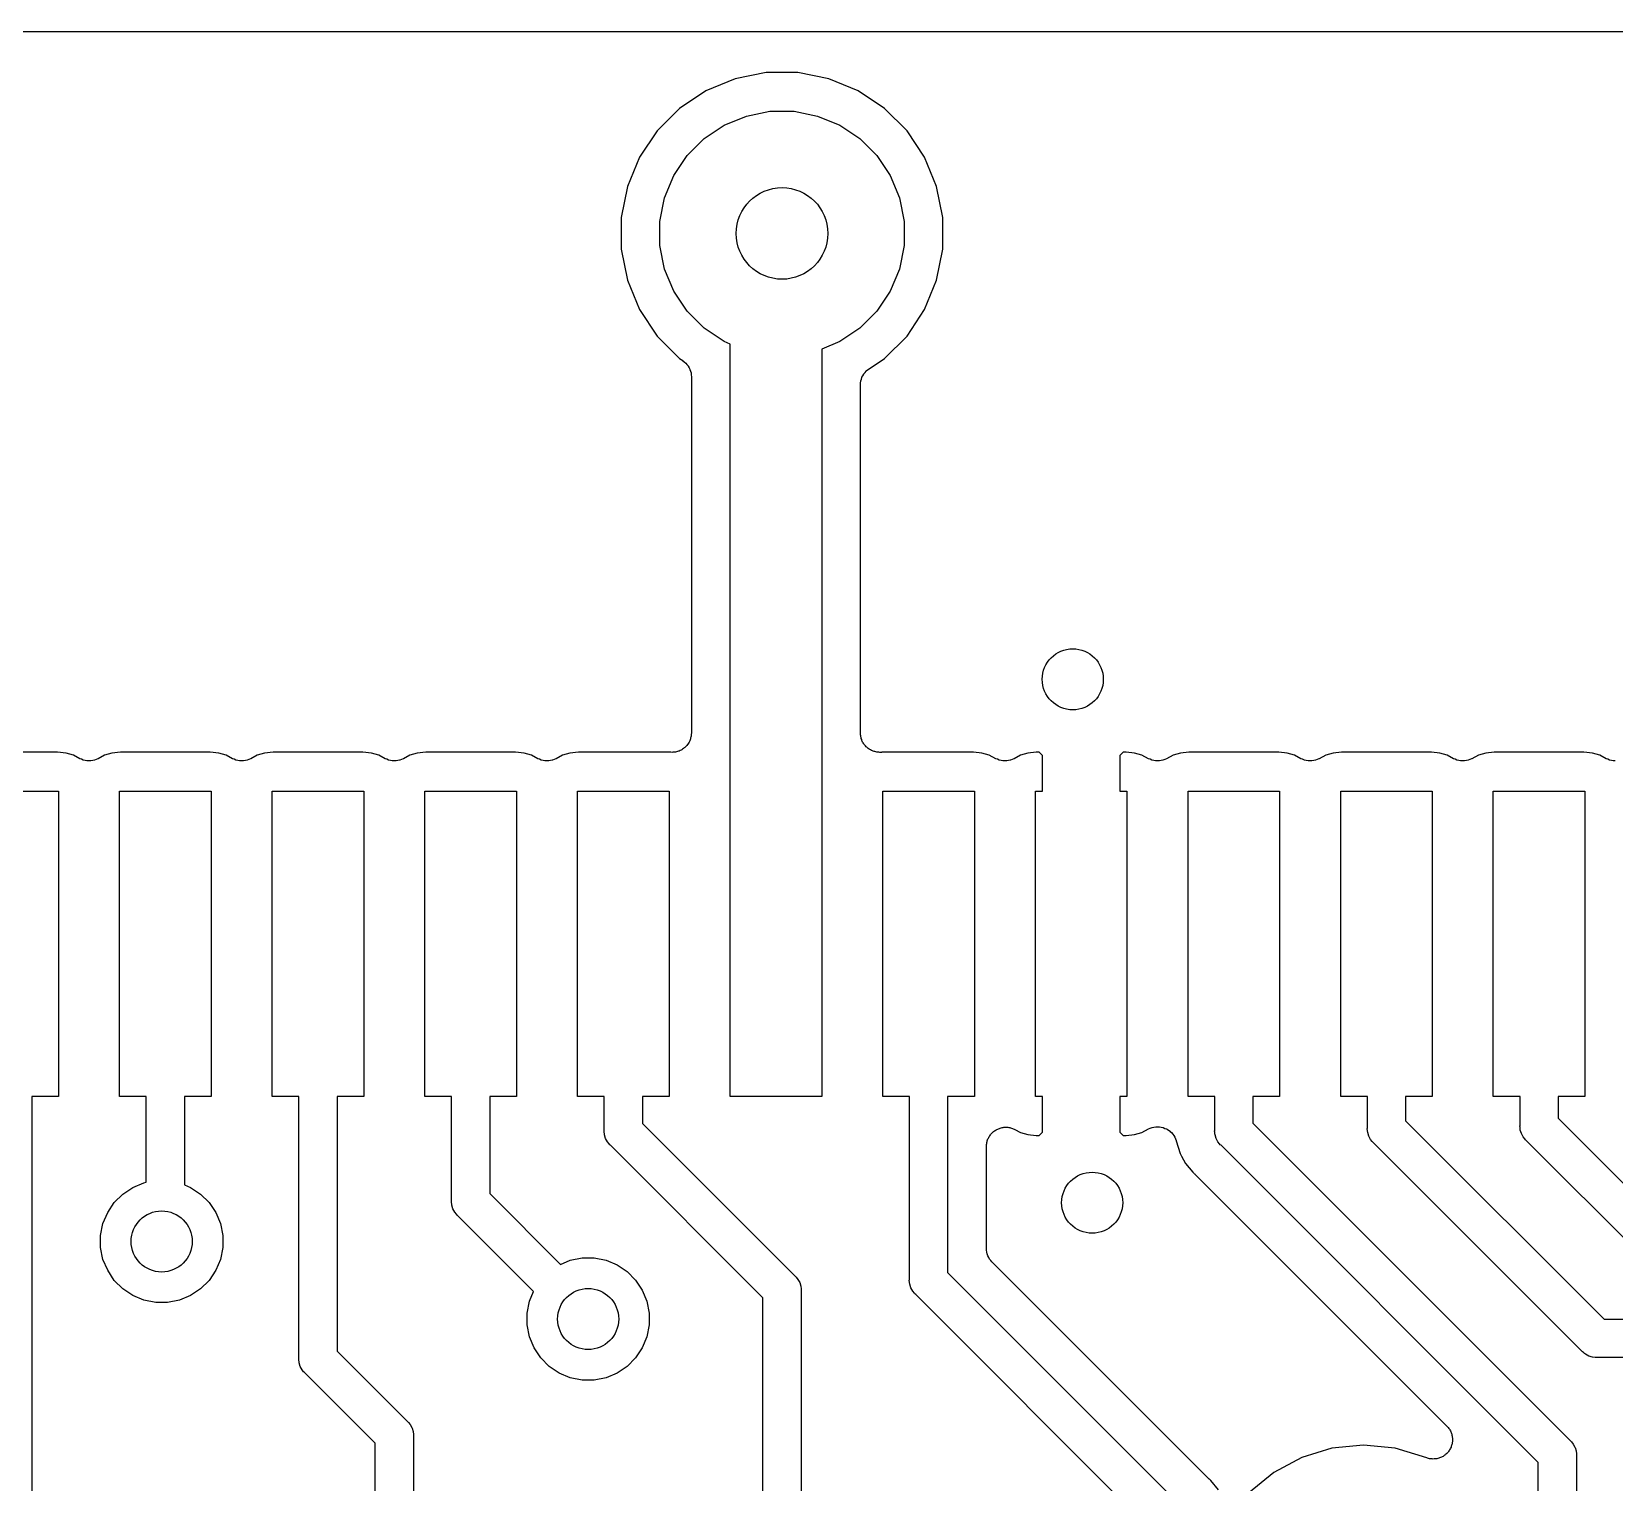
# Model space of a CAD drawing. Extents: x 94.3 to 145.3, y -143.8 to -113.4.
# Drawn here: x 117.64 to 128.01, y -122.86 to -113.36 of the extents above; entities that cross this region are included whole.
import ezdxf

# ---------------------------------------------------------------- set-up
doc = ezdxf.new("R2010")
doc.units = 0
doc.layers.add('BLACK', color=7, linetype='CONTINUOUS')

msp = doc.modelspace()

# ---------------------------------------------------------------- linework, layer by layer
at = {"layer": 'BLACK', "linetype": 'CONTINUOUS'}
for p, q in [((108.346, -113.359), (144.377, -113.359)), ((122.451, -113.627), (122.248, -113.668)), ((122.659, -113.627), (122.451, -113.627)), ((122.862, -113.668), (122.659, -113.627)), ((122.056, -113.747), (121.883, -113.862)), ((122.248, -113.668), (122.056, -113.747)), ((123.054, -113.747), (122.862, -113.668)), ((123.227, -113.862), (123.054, -113.747)), ((121.883, -113.862), (121.736, -114.009)), ((122.176, -113.972), (122.322, -113.912)), ((122.322, -113.912), (122.476, -113.881)), ((122.476, -113.881), (122.634, -113.881)), ((122.634, -113.881), (122.788, -113.912)), ((122.788, -113.912), (122.934, -113.972)), ((123.374, -114.009), (123.227, -113.862)), ((121.736, -114.009), (121.621, -114.182)), ((122.045, -114.06), (122.176, -113.972)), ((122.934, -113.972), (123.065, -114.06)), ((123.489, -114.182), (123.374, -114.009)), ((121.934, -114.171), (122.045, -114.06)), ((123.065, -114.06), (123.176, -114.171)), ((121.621, -114.182), (121.542, -114.374)), ((121.846, -114.302), (121.934, -114.171)), ((123.176, -114.171), (123.264, -114.302)), ((123.568, -114.374), (123.489, -114.182)), ((121.786, -114.448), (121.846, -114.302)), ((123.264, -114.302), (123.324, -114.448)), ((121.542, -114.374), (121.501, -114.577)), ((121.755, -114.602), (121.786, -114.448)), ((123.324, -114.448), (123.355, -114.602)), ((123.609, -114.577), (123.568, -114.374)), ((121.501, -114.577), (121.501, -114.785)), ((123.609, -114.785), (123.609, -114.577)), ((121.755, -114.76), (121.755, -114.602)), ((123.355, -114.602), (123.355, -114.76)), ((121.786, -114.914), (121.755, -114.76)), ((123.355, -114.76), (123.324, -114.914)), ((121.501, -114.785), (121.542, -114.988)), ((123.568, -114.988), (123.609, -114.785)), ((121.542, -114.988), (121.621, -115.18)), ((121.846, -115.06), (121.786, -114.914)), ((123.324, -114.914), (123.264, -115.06)), ((123.489, -115.18), (123.568, -114.988)), ((121.934, -115.191), (121.846, -115.06)), ((123.264, -115.06), (123.176, -115.191)), ((121.621, -115.18), (121.736, -115.353)), ((122.045, -115.302), (121.934, -115.191)), ((123.176, -115.191), (123.065, -115.302)), ((123.374, -115.353), (123.489, -115.18)), ((122.176, -115.39), (122.045, -115.302)), ((123.065, -115.302), (122.934, -115.39)), ((121.736, -115.353), (121.883, -115.5)), ((122.215, -115.406), (122.176, -115.39)), ((122.215, -118.335), (122.215, -115.406)), ((122.934, -115.39), (122.815, -115.439)), ((123.227, -115.5), (123.374, -115.353)), ((121.883, -115.5), (121.905, -115.514)), ((122.815, -115.439), (122.815, -120.335)), ((123.125, -115.567), (123.227, -115.5)), ((121.905, -115.514), (121.905, -115.514)), ((121.905, -115.514), (121.905, -115.514)), ((121.905, -115.514), (121.905, -115.514)), ((121.905, -115.514), (121.906, -115.515)), ((121.906, -115.515), (121.915, -115.523)), ((121.915, -115.523), (121.924, -115.53)), ((121.924, -115.53), (121.924, -115.531)), ((121.924, -115.531), (121.925, -115.531)), ((121.925, -115.531), (121.932, -115.54)), ((121.932, -115.54), (121.94, -115.549)), ((121.94, -115.549), (121.94, -115.55)), ((121.94, -115.55), (121.94, -115.55)), ((121.94, -115.55), (121.946, -115.561)), ((121.946, -115.561), (121.951, -115.571)), ((121.951, -115.571), (121.952, -115.572)), ((121.952, -115.572), (121.952, -115.572)), ((121.952, -115.572), (121.955, -115.584)), ((121.955, -115.584), (121.959, -115.595)), ((121.959, -115.595), (121.959, -115.596)), ((121.959, -115.596), (121.959, -115.596)), ((121.959, -115.596), (121.96, -115.608)), ((121.96, -115.608), (121.961, -115.62)), ((123.079, -115.623), (123.085, -115.613)), ((123.085, -115.613), (123.091, -115.602)), ((123.091, -115.601), (123.099, -115.592)), ((123.091, -115.602), (123.091, -115.601)), ((123.091, -115.602), (123.091, -115.602)), ((123.099, -115.592), (123.106, -115.583)), ((123.106, -115.583), (123.107, -115.583)), ((123.107, -115.582), (123.116, -115.575)), ((123.107, -115.583), (123.107, -115.582)), ((123.116, -115.575), (123.125, -115.567)), ((121.961, -115.62), (121.961, -117.954)), ((123.069, -115.671), (123.07, -115.66)), ((123.069, -115.672), (123.069, -115.671)), ((123.069, -115.673), (123.069, -115.672)), ((123.069, -117.954), (123.069, -115.673)), ((123.069, -115.673), (123.069, -115.673)), ((123.069, -115.673), (123.069, -115.673)), ((123.07, -115.66), (123.072, -115.648)), ((123.072, -115.647), (123.075, -115.635)), ((123.072, -115.648), (123.072, -115.647)), ((123.072, -115.647), (123.072, -115.647)), ((123.075, -115.635), (123.079, -115.624)), ((123.079, -115.624), (123.079, -115.623)), ((123.079, -115.624), (123.079, -115.624)), ((121.953, -117.998), (121.951, -118.004)), ((121.955, -117.992), (121.953, -117.998)), ((121.956, -117.986), (121.955, -117.992)), ((121.958, -117.98), (121.956, -117.986)), ((121.959, -117.974), (121.958, -117.98)), ((121.96, -117.967), (121.959, -117.974)), ((121.961, -117.956), (121.96, -117.962)), ((121.96, -117.962), (121.96, -117.967)), ((121.961, -117.954), (121.961, -117.956)), ((123.07, -117.96), (123.069, -117.954)), ((123.07, -117.966), (123.07, -117.96)), ((123.071, -117.972), (123.07, -117.966)), ((123.071, -117.979), (123.071, -117.972)), ((123.073, -117.984), (123.071, -117.979)), ((123.074, -117.99), (123.073, -117.984)), ((123.077, -117.996), (123.074, -117.99)), ((123.079, -118.002), (123.077, -117.996)), ((117.809, -118.079), (117.221, -118.079)), ((117.865, -118.085), (117.809, -118.079)), ((117.913, -118.099), (117.865, -118.085)), ((117.955, -118.122), (117.913, -118.099)), ((118.117, -118.099), (118.075, -118.122)), ((118.165, -118.085), (118.117, -118.099)), ((118.221, -118.079), (118.165, -118.085)), ((118.809, -118.079), (118.221, -118.079)), ((118.865, -118.085), (118.809, -118.079)), ((118.913, -118.099), (118.865, -118.085)), ((118.955, -118.122), (118.913, -118.099)), ((119.117, -118.099), (119.075, -118.122)), ((119.165, -118.085), (119.117, -118.099)), ((119.221, -118.079), (119.165, -118.085)), ((119.809, -118.079), (119.221, -118.079)), ((119.865, -118.085), (119.809, -118.079)), ((119.913, -118.099), (119.865, -118.085)), ((119.955, -118.122), (119.913, -118.099)), ((120.117, -118.099), (120.075, -118.122)), ((120.165, -118.085), (120.117, -118.099)), ((120.221, -118.079), (120.165, -118.085)), ((120.809, -118.079), (120.221, -118.079)), ((120.865, -118.085), (120.809, -118.079)), ((120.913, -118.099), (120.865, -118.085)), ((120.955, -118.122), (120.913, -118.099)), ((121.117, -118.099), (121.075, -118.122)), ((121.165, -118.085), (121.117, -118.099)), ((121.221, -118.079), (121.165, -118.085)), ((121.809, -118.079), (121.221, -118.079)), ((121.822, -118.08), (121.809, -118.079)), ((121.827, -118.08), (121.822, -118.08)), ((121.833, -118.081), (121.827, -118.08)), ((121.84, -118.08), (121.833, -118.081)), ((121.846, -118.08), (121.84, -118.08)), ((121.852, -118.079), (121.846, -118.08)), ((121.858, -118.079), (121.852, -118.079)), ((121.864, -118.077), (121.858, -118.079)), ((121.871, -118.076), (121.864, -118.077)), ((121.876, -118.073), (121.871, -118.076)), ((121.882, -118.072), (121.876, -118.073)), ((121.887, -118.069), (121.882, -118.072)), ((121.894, -118.066), (121.887, -118.069)), ((121.898, -118.063), (121.894, -118.066)), ((121.904, -118.06), (121.898, -118.063)), ((121.909, -118.056), (121.904, -118.06)), ((121.914, -118.052), (121.909, -118.056)), ((121.918, -118.048), (121.914, -118.052)), ((121.923, -118.045), (121.918, -118.048)), ((121.927, -118.04), (121.923, -118.045)), ((121.932, -118.035), (121.927, -118.04)), ((121.935, -118.03), (121.932, -118.035)), ((121.939, -118.026), (121.935, -118.03)), ((121.942, -118.02), (121.939, -118.026)), ((121.946, -118.014), (121.942, -118.02)), ((121.948, -118.009), (121.946, -118.014)), ((121.951, -118.004), (121.948, -118.009)), ((123.081, -118.008), (123.079, -118.002)), ((123.083, -118.013), (123.081, -118.008)), ((123.087, -118.018), (123.083, -118.013)), ((123.09, -118.024), (123.087, -118.018)), ((123.094, -118.029), (123.09, -118.024)), ((123.097, -118.034), (123.094, -118.029)), ((123.102, -118.038), (123.097, -118.034)), ((123.106, -118.044), (123.102, -118.038)), ((123.11, -118.047), (123.106, -118.044)), ((123.114, -118.051), (123.11, -118.047)), ((123.12, -118.055), (123.114, -118.051)), ((123.125, -118.059), (123.12, -118.055)), ((123.13, -118.062), (123.125, -118.059)), ((123.135, -118.065), (123.13, -118.062)), ((123.141, -118.068), (123.135, -118.065)), ((123.147, -118.071), (123.141, -118.068)), ((123.152, -118.073), (123.147, -118.071)), ((123.158, -118.075), (123.152, -118.073)), ((123.164, -118.076), (123.158, -118.075)), ((123.17, -118.078), (123.164, -118.076)), ((123.176, -118.079), (123.17, -118.078)), ((123.182, -118.08), (123.176, -118.079)), ((123.189, -118.08), (123.182, -118.08)), ((123.195, -118.081), (123.189, -118.08)), ((123.201, -118.081), (123.195, -118.081)), ((123.207, -118.081), (123.201, -118.081)), ((123.208, -118.08), (123.207, -118.081)), ((123.221, -118.079), (123.208, -118.08)), ((123.809, -118.079), (123.221, -118.079)), ((123.865, -118.085), (123.809, -118.079)), ((123.913, -118.099), (123.865, -118.085)), ((123.955, -118.122), (123.913, -118.099)), ((124.117, -118.099), (124.075, -118.122)), ((124.165, -118.085), (124.117, -118.099)), ((124.22, -118.079), (124.165, -118.085)), ((124.239, -118.08), (124.22, -118.079)), ((124.261, -118.102), (124.239, -118.08)), ((124.261, -118.335), (124.261, -118.102)), ((124.791, -118.08), (124.769, -118.102)), ((124.769, -118.102), (124.769, -118.335)), ((124.81, -118.079), (124.791, -118.08)), ((124.865, -118.085), (124.81, -118.079)), ((124.913, -118.099), (124.865, -118.085)), ((124.955, -118.122), (124.913, -118.099)), ((125.117, -118.099), (125.075, -118.122)), ((125.165, -118.085), (125.117, -118.099)), ((125.221, -118.079), (125.165, -118.085)), ((125.809, -118.079), (125.221, -118.079)), ((125.865, -118.085), (125.809, -118.079)), ((125.913, -118.099), (125.865, -118.085)), ((125.955, -118.122), (125.913, -118.099)), ((126.117, -118.099), (126.075, -118.122)), ((126.165, -118.085), (126.117, -118.099)), ((126.221, -118.079), (126.165, -118.085)), ((126.809, -118.079), (126.221, -118.079)), ((126.865, -118.085), (126.809, -118.079)), ((126.913, -118.099), (126.865, -118.085)), ((126.955, -118.122), (126.913, -118.099)), ((127.117, -118.099), (127.075, -118.122)), ((127.165, -118.085), (127.117, -118.099)), ((127.221, -118.079), (127.165, -118.085)), ((127.809, -118.079), (127.221, -118.079)), ((127.865, -118.085), (127.809, -118.079)), ((127.913, -118.099), (127.865, -118.085)), ((127.955, -118.122), (127.913, -118.099)), ((117.966, -118.126), (117.955, -118.122)), ((117.977, -118.131), (117.966, -118.126)), ((117.978, -118.131), (117.977, -118.131)), ((117.977, -118.131), (117.977, -118.131)), ((117.99, -118.134), (117.978, -118.131)), ((118.001, -118.136), (117.99, -118.134)), ((118.002, -118.136), (118.001, -118.136)), ((118.014, -118.136), (118.002, -118.136)), ((118.002, -118.136), (118.002, -118.136)), ((118.026, -118.136), (118.014, -118.136)), ((118.027, -118.136), (118.026, -118.136)), ((118.039, -118.134), (118.027, -118.136)), ((118.027, -118.136), (118.027, -118.136)), ((118.05, -118.132), (118.039, -118.134)), ((118.051, -118.132), (118.05, -118.132)), ((118.062, -118.127), (118.051, -118.132)), ((118.051, -118.132), (118.051, -118.132)), ((118.073, -118.123), (118.062, -118.127)), ((118.074, -118.122), (118.073, -118.123)), ((118.075, -118.122), (118.074, -118.122)), ((118.074, -118.122), (118.074, -118.122)), ((118.074, -118.122), (118.074, -118.122)), ((118.966, -118.126), (118.955, -118.122)), ((118.977, -118.131), (118.966, -118.126)), ((118.978, -118.131), (118.977, -118.131)), ((118.977, -118.131), (118.977, -118.131)), ((118.99, -118.134), (118.978, -118.131)), ((119.001, -118.136), (118.99, -118.134)), ((119.002, -118.136), (119.001, -118.136)), ((119.014, -118.136), (119.002, -118.136)), ((119.002, -118.136), (119.002, -118.136)), ((119.026, -118.136), (119.014, -118.136)), ((119.027, -118.136), (119.026, -118.136)), ((119.039, -118.134), (119.027, -118.136)), ((119.027, -118.136), (119.027, -118.136)), ((119.05, -118.132), (119.039, -118.134)), ((119.051, -118.132), (119.05, -118.132)), ((119.062, -118.127), (119.051, -118.132)), ((119.051, -118.132), (119.051, -118.132)), ((119.073, -118.123), (119.062, -118.127)), ((119.074, -118.122), (119.073, -118.123)), ((119.075, -118.122), (119.074, -118.122)), ((119.074, -118.122), (119.074, -118.122)), ((119.074, -118.122), (119.074, -118.122)), ((119.966, -118.126), (119.955, -118.122)), ((119.977, -118.131), (119.966, -118.126)), ((119.978, -118.131), (119.977, -118.131)), ((119.977, -118.131), (119.977, -118.131)), ((119.99, -118.134), (119.978, -118.131)), ((120.001, -118.136), (119.99, -118.134)), ((120.002, -118.136), (120.001, -118.136)), ((120.014, -118.136), (120.002, -118.136)), ((120.002, -118.136), (120.002, -118.136)), ((120.026, -118.136), (120.014, -118.136)), ((120.027, -118.136), (120.026, -118.136)), ((120.039, -118.134), (120.027, -118.136)), ((120.027, -118.136), (120.027, -118.136)), ((120.05, -118.132), (120.039, -118.134)), ((120.051, -118.132), (120.05, -118.132)), ((120.062, -118.127), (120.051, -118.132)), ((120.051, -118.132), (120.051, -118.132)), ((120.073, -118.123), (120.062, -118.127)), ((120.074, -118.122), (120.073, -118.123)), ((120.075, -118.122), (120.074, -118.122)), ((120.074, -118.122), (120.074, -118.122)), ((120.074, -118.122), (120.074, -118.122)), ((120.966, -118.126), (120.955, -118.122)), ((120.977, -118.131), (120.966, -118.126)), ((120.978, -118.131), (120.977, -118.131)), ((120.977, -118.131), (120.977, -118.131)), ((120.99, -118.134), (120.978, -118.131)), ((121.001, -118.136), (120.99, -118.134)), ((121.002, -118.136), (121.001, -118.136)), ((121.014, -118.136), (121.002, -118.136)), ((121.002, -118.136), (121.002, -118.136)), ((121.026, -118.136), (121.014, -118.136)), ((121.027, -118.136), (121.026, -118.136)), ((121.039, -118.134), (121.027, -118.136)), ((121.027, -118.136), (121.027, -118.136)), ((121.05, -118.132), (121.039, -118.134)), ((121.051, -118.132), (121.05, -118.132)), ((121.062, -118.127), (121.051, -118.132)), ((121.051, -118.132), (121.051, -118.132)), ((121.073, -118.123), (121.062, -118.127)), ((121.074, -118.122), (121.073, -118.123)), ((121.075, -118.122), (121.074, -118.122)), ((121.074, -118.122), (121.074, -118.122)), ((121.074, -118.122), (121.074, -118.122)), ((123.966, -118.126), (123.955, -118.122)), ((123.977, -118.131), (123.966, -118.126)), ((123.978, -118.131), (123.977, -118.131)), ((123.977, -118.131), (123.977, -118.131)), ((123.99, -118.134), (123.978, -118.131)), ((124.001, -118.136), (123.99, -118.134)), ((124.002, -118.136), (124.001, -118.136)), ((124.014, -118.136), (124.002, -118.136)), ((124.002, -118.136), (124.002, -118.136)), ((124.026, -118.136), (124.014, -118.136)), ((124.027, -118.136), (124.026, -118.136)), ((124.039, -118.134), (124.027, -118.136)), ((124.027, -118.136), (124.027, -118.136)), ((124.05, -118.132), (124.039, -118.134)), ((124.051, -118.132), (124.05, -118.132)), ((124.062, -118.127), (124.051, -118.132)), ((124.051, -118.132), (124.051, -118.132)), ((124.073, -118.123), (124.062, -118.127)), ((124.074, -118.122), (124.073, -118.123)), ((124.075, -118.122), (124.074, -118.122)), ((124.074, -118.122), (124.074, -118.122)), ((124.074, -118.122), (124.074, -118.122)), ((124.966, -118.126), (124.955, -118.122)), ((124.977, -118.131), (124.966, -118.126)), ((124.978, -118.131), (124.977, -118.131)), ((124.977, -118.131), (124.977, -118.131)), ((124.99, -118.134), (124.978, -118.131)), ((125.001, -118.136), (124.99, -118.134)), ((125.002, -118.136), (125.001, -118.136)), ((125.014, -118.136), (125.002, -118.136)), ((125.002, -118.136), (125.002, -118.136)), ((125.026, -118.136), (125.014, -118.136)), ((125.027, -118.136), (125.026, -118.136)), ((125.039, -118.134), (125.027, -118.136)), ((125.027, -118.136), (125.027, -118.136)), ((125.05, -118.132), (125.039, -118.134)), ((125.051, -118.132), (125.05, -118.132)), ((125.062, -118.127), (125.051, -118.132)), ((125.051, -118.132), (125.051, -118.132)), ((125.073, -118.123), (125.062, -118.127)), ((125.074, -118.122), (125.073, -118.123)), ((125.075, -118.122), (125.074, -118.122)), ((125.074, -118.122), (125.074, -118.122)), ((125.074, -118.122), (125.074, -118.122)), ((125.966, -118.126), (125.955, -118.122)), ((125.977, -118.131), (125.966, -118.126)), ((125.978, -118.131), (125.977, -118.131)), ((125.977, -118.131), (125.977, -118.131)), ((125.99, -118.134), (125.978, -118.131)), ((126.001, -118.136), (125.99, -118.134)), ((126.002, -118.136), (126.001, -118.136)), ((126.014, -118.136), (126.002, -118.136)), ((126.002, -118.136), (126.002, -118.136)), ((126.026, -118.136), (126.014, -118.136)), ((126.027, -118.136), (126.026, -118.136)), ((126.039, -118.134), (126.027, -118.136)), ((126.027, -118.136), (126.027, -118.136)), ((126.05, -118.132), (126.039, -118.134)), ((126.051, -118.132), (126.05, -118.132)), ((126.062, -118.127), (126.051, -118.132)), ((126.051, -118.132), (126.051, -118.132)), ((126.073, -118.123), (126.062, -118.127)), ((126.074, -118.122), (126.073, -118.123)), ((126.075, -118.122), (126.074, -118.122)), ((126.074, -118.122), (126.074, -118.122)), ((126.074, -118.122), (126.074, -118.122)), ((126.966, -118.126), (126.955, -118.122)), ((126.977, -118.131), (126.966, -118.126)), ((126.978, -118.131), (126.977, -118.131)), ((126.977, -118.131), (126.977, -118.131)), ((126.99, -118.134), (126.978, -118.131)), ((127.001, -118.136), (126.99, -118.134)), ((127.002, -118.136), (127.001, -118.136)), ((127.014, -118.136), (127.002, -118.136)), ((127.002, -118.136), (127.002, -118.136)), ((127.026, -118.136), (127.014, -118.136)), ((127.027, -118.136), (127.026, -118.136)), ((127.039, -118.134), (127.027, -118.136)), ((127.027, -118.136), (127.027, -118.136)), ((127.05, -118.132), (127.039, -118.134)), ((127.051, -118.132), (127.05, -118.132)), ((127.062, -118.127), (127.051, -118.132)), ((127.051, -118.132), (127.051, -118.132)), ((127.073, -118.123), (127.062, -118.127)), ((127.074, -118.122), (127.073, -118.123)), ((127.075, -118.122), (127.074, -118.122)), ((127.074, -118.122), (127.074, -118.122)), ((127.074, -118.122), (127.074, -118.122)), ((127.966, -118.126), (127.955, -118.122)), ((127.977, -118.131), (127.966, -118.126)), ((127.978, -118.131), (127.977, -118.131)), ((127.977, -118.131), (127.977, -118.131)), ((127.99, -118.134), (127.978, -118.131)), ((128.001, -118.136), (127.99, -118.134)), ((128.002, -118.136), (128.001, -118.136)), ((128.014, -118.136), (128.002, -118.136)), ((128.002, -118.136), (128.002, -118.136)), ((117.215, -118.335), (117.815, -118.335)), ((117.815, -118.335), (117.815, -120.335)), ((118.215, -120.335), (118.215, -118.335)), ((118.215, -118.335), (118.815, -118.335)), ((118.815, -118.335), (118.815, -120.335)), ((119.215, -120.335), (119.215, -118.335)), ((119.215, -118.335), (119.815, -118.335)), ((119.815, -118.335), (119.815, -120.335)), ((120.215, -120.335), (120.215, -118.335)), ((120.215, -118.335), (120.815, -118.335)), ((120.815, -118.335), (120.815, -120.335)), ((121.215, -120.335), (121.215, -118.335)), ((121.215, -118.335), (121.815, -118.335)), ((121.815, -118.335), (121.815, -120.335)), ((122.215, -120.335), (122.215, -118.335)), ((123.215, -120.335), (123.215, -118.335)), ((123.215, -118.335), (123.815, -118.335)), ((123.815, -118.335), (123.815, -120.335)), ((124.215, -120.335), (124.215, -118.335)), ((124.215, -118.335), (124.261, -118.335)), ((124.769, -118.335), (124.815, -118.335)), ((124.815, -118.335), (124.815, -120.335)), ((125.215, -120.335), (125.215, -118.335)), ((125.215, -118.335), (125.815, -118.335)), ((125.815, -118.335), (125.815, -120.335)), ((126.215, -120.335), (126.215, -118.335)), ((126.215, -118.335), (126.815, -118.335)), ((126.815, -118.335), (126.815, -120.335)), ((127.215, -120.335), (127.215, -118.335)), ((127.215, -118.335), (127.815, -118.335)), ((127.815, -118.335), (127.815, -120.335)), ((117.815, -120.335), (117.64, -120.335)), ((117.64, -120.335), (117.64, -133.177)), ((118.39, -120.335), (118.215, -120.335)), ((118.39, -120.897), (118.39, -120.335)), ((118.815, -120.335), (118.64, -120.335)), ((118.64, -120.335), (118.64, -120.914)), ((119.39, -120.335), (119.215, -120.335)), ((119.39, -122.049), (119.39, -120.335)), ((119.815, -120.335), (119.64, -120.335)), ((119.64, -120.335), (119.64, -122.003)), ((120.39, -120.335), (120.215, -120.335)), ((120.39, -121.017), (120.39, -120.335)), ((120.815, -120.335), (120.64, -120.335)), ((120.64, -120.335), (120.64, -120.971)), ((121.39, -120.335), (121.215, -120.335)), ((121.39, -120.556), (121.39, -120.335)), ((121.815, -120.335), (121.64, -120.335)), ((121.64, -120.335), (121.64, -120.511)), ((122.815, -120.335), (122.215, -120.335)), ((123.39, -120.335), (123.215, -120.335)), ((123.39, -121.534), (123.39, -120.335)), ((123.815, -120.335), (123.64, -120.335)), ((123.64, -120.335), (123.64, -121.488)), ((124.261, -120.335), (124.215, -120.335)), ((124.261, -120.568), (124.261, -120.335)), ((124.815, -120.335), (124.769, -120.335)), ((124.769, -120.335), (124.769, -120.568)), ((125.39, -120.335), (125.215, -120.335)), ((125.39, -120.556), (125.39, -120.335)), ((125.815, -120.335), (125.64, -120.335)), ((125.64, -120.335), (125.64, -120.51)), ((126.39, -120.335), (126.215, -120.335)), ((126.39, -120.54), (126.39, -120.335)), ((126.815, -120.335), (126.64, -120.335)), ((126.64, -120.335), (126.64, -120.494)), ((127.39, -120.335), (127.215, -120.335)), ((127.39, -120.524), (127.39, -120.335)), ((127.815, -120.335), (127.64, -120.335)), ((127.64, -120.335), (127.64, -120.478)), ((127.64, -120.478), (128.322, -121.16)), ((121.389, -120.562), (121.39, -120.556)), ((121.392, -120.587), (121.389, -120.562)), ((121.399, -120.611), (121.392, -120.587)), ((121.64, -120.511), (122.639, -121.51)), ((123.916, -120.592), (123.92, -120.587)), ((123.92, -120.587), (123.923, -120.582)), ((123.923, -120.582), (123.928, -120.578)), ((123.928, -120.578), (123.932, -120.573)), ((123.932, -120.573), (123.937, -120.569)), ((123.937, -120.569), (123.941, -120.565)), ((123.941, -120.565), (123.946, -120.561)), ((123.946, -120.561), (123.951, -120.557)), ((123.951, -120.557), (123.957, -120.554)), ((123.957, -120.554), (123.962, -120.551)), ((123.962, -120.551), (123.968, -120.549)), ((123.968, -120.549), (123.973, -120.546)), ((123.973, -120.546), (123.979, -120.544)), ((123.979, -120.544), (123.985, -120.542)), ((123.985, -120.542), (123.991, -120.54)), ((123.991, -120.54), (123.997, -120.539)), ((123.997, -120.539), (124.003, -120.538)), ((124.003, -120.538), (124.009, -120.537)), ((124.009, -120.537), (124.015, -120.537)), ((124.015, -120.537), (124.022, -120.536)), ((124.022, -120.536), (124.028, -120.537)), ((124.028, -120.537), (124.034, -120.537)), ((124.034, -120.537), (124.04, -120.538)), ((124.04, -120.538), (124.047, -120.539)), ((124.047, -120.539), (124.052, -120.541)), ((124.052, -120.541), (124.058, -120.542)), ((124.058, -120.542), (124.064, -120.544)), ((124.064, -120.544), (124.07, -120.546)), ((124.07, -120.546), (124.075, -120.549)), ((124.075, -120.549), (124.081, -120.551)), ((124.081, -120.551), (124.117, -120.571)), ((124.117, -120.571), (124.165, -120.585)), ((124.165, -120.585), (124.22, -120.591)), ((124.22, -120.591), (124.239, -120.59)), ((124.239, -120.59), (124.261, -120.568)), ((124.769, -120.568), (124.791, -120.59)), ((124.791, -120.59), (124.81, -120.591)), ((124.81, -120.591), (124.865, -120.585)), ((124.865, -120.585), (124.913, -120.571)), ((124.913, -120.571), (124.955, -120.548)), ((124.955, -120.548), (124.956, -120.548)), ((124.956, -120.548), (124.957, -120.547)), ((124.956, -120.548), (124.956, -120.548)), ((124.956, -120.548), (124.956, -120.548)), ((124.957, -120.547), (124.968, -120.543)), ((124.968, -120.543), (124.979, -120.538)), ((124.979, -120.538), (124.979, -120.538)), ((124.979, -120.538), (124.98, -120.538)), ((124.98, -120.538), (124.991, -120.536)), ((124.991, -120.536), (125.003, -120.534)), ((125.003, -120.534), (125.004, -120.534)), ((125.004, -120.534), (125.004, -120.534)), ((125.004, -120.534), (125.016, -120.534)), ((125.016, -120.534), (125.028, -120.534)), ((125.028, -120.534), (125.028, -120.534)), ((125.028, -120.534), (125.029, -120.534)), ((125.029, -120.534), (125.04, -120.536)), ((125.04, -120.536), (125.052, -120.539)), ((125.052, -120.539), (125.053, -120.539)), ((125.053, -120.539), (125.053, -120.539)), ((125.053, -120.539), (125.064, -120.544)), ((125.064, -120.544), (125.075, -120.548)), ((125.075, -120.548), (125.076, -120.549)), ((125.076, -120.549), (125.077, -120.549)), ((125.077, -120.549), (125.077, -120.549)), ((125.077, -120.549), (125.077, -120.549)), ((125.077, -120.549), (125.078, -120.55)), ((125.078, -120.55), (125.087, -120.556)), ((125.087, -120.556), (125.097, -120.563)), ((125.097, -120.563), (125.098, -120.563)), ((125.098, -120.563), (125.098, -120.564)), ((125.098, -120.564), (125.106, -120.572)), ((125.106, -120.572), (125.115, -120.581)), ((125.115, -120.581), (125.115, -120.581)), ((125.115, -120.581), (125.115, -120.581)), ((125.115, -120.581), (125.122, -120.591)), ((125.122, -120.591), (125.128, -120.601)), ((125.389, -120.562), (125.39, -120.556)), ((125.39, -120.568), (125.389, -120.562)), ((125.391, -120.58), (125.39, -120.568)), ((125.392, -120.587), (125.391, -120.58)), ((125.399, -120.61), (125.392, -120.587)), ((125.64, -120.51), (127.719, -122.589)), ((126.389, -120.546), (126.39, -120.54)), ((126.392, -120.571), (126.389, -120.546)), ((126.399, -120.594), (126.392, -120.571)), ((126.64, -120.494), (127.941, -121.795)), ((127.389, -120.53), (127.39, -120.524)), ((127.39, -120.536), (127.389, -120.53)), ((127.39, -120.539), (127.39, -120.536)), ((127.392, -120.555), (127.39, -120.539)), ((127.399, -120.578), (127.392, -120.555)), ((127.411, -120.6), (127.399, -120.578)), ((121.411, -120.632), (121.399, -120.611)), ((121.422, -120.646), (121.411, -120.632)), ((121.426, -120.651), (121.422, -120.646)), ((121.431, -120.655), (121.426, -120.651)), ((122.43, -121.654), (121.431, -120.655)), ((123.894, -120.662), (123.895, -120.656)), ((123.894, -120.663), (123.894, -120.662)), ((123.894, -121.33), (123.894, -120.663)), ((123.895, -120.65), (123.896, -120.643)), ((123.895, -120.656), (123.895, -120.65)), ((123.896, -120.643), (123.897, -120.637)), ((123.897, -120.637), (123.899, -120.631)), ((123.899, -120.631), (123.9, -120.625)), ((123.9, -120.625), (123.902, -120.619)), ((123.902, -120.619), (123.904, -120.613)), ((123.904, -120.613), (123.907, -120.608)), ((123.907, -120.608), (123.909, -120.603)), ((123.909, -120.603), (123.913, -120.597)), ((123.913, -120.597), (123.916, -120.592)), ((125.128, -120.601), (125.129, -120.602)), ((125.129, -120.602), (125.129, -120.602)), ((125.129, -120.602), (125.133, -120.613)), ((125.133, -120.613), (125.138, -120.624)), ((125.138, -120.624), (125.138, -120.625)), ((125.138, -120.625), (125.138, -120.625)), ((125.138, -120.625), (125.138, -120.626)), ((125.138, -120.626), (125.163, -120.708)), ((125.411, -120.632), (125.399, -120.61)), ((125.422, -120.646), (125.411, -120.632)), ((125.426, -120.651), (125.422, -120.646)), ((125.431, -120.655), (125.426, -120.651)), ((127.51, -122.734), (125.431, -120.655)), ((126.411, -120.616), (126.399, -120.594)), ((126.422, -120.629), (126.411, -120.616)), ((126.426, -120.635), (126.422, -120.629)), ((126.431, -120.639), (126.426, -120.635)), ((127.796, -122.004), (126.431, -120.639)), ((127.422, -120.613), (127.411, -120.6)), ((127.426, -120.619), (127.422, -120.613)), ((127.431, -120.623), (127.426, -120.619)), ((128.177, -121.369), (127.431, -120.623)), ((125.163, -120.708), (125.173, -120.726)), ((125.173, -120.726), (125.173, -120.726)), ((125.173, -120.726), (125.198, -120.774)), ((125.198, -120.774), (125.246, -120.831)), ((118.302, -120.931), (118.374, -120.9)), ((118.374, -120.9), (118.39, -120.897)), ((125.246, -120.831), (125.255, -120.839)), ((125.255, -120.839), (125.257, -120.84)), ((125.257, -120.84), (125.26, -120.844)), ((125.26, -120.844), (125.265, -120.848)), ((125.265, -120.848), (126.911, -122.494)), ((118.18, -121.03), (118.236, -120.974)), ((118.236, -120.974), (118.302, -120.931)), ((118.64, -120.914), (118.68, -120.931)), ((118.68, -120.931), (118.746, -120.974)), ((118.746, -120.974), (118.802, -121.03)), ((120.64, -120.971), (121.104, -121.435)), ((118.106, -121.168), (118.137, -121.096)), ((118.137, -121.096), (118.18, -121.03)), ((118.802, -121.03), (118.845, -121.096)), ((118.845, -121.096), (118.876, -121.168)), ((120.389, -121.023), (120.39, -121.017)), ((120.392, -121.048), (120.389, -121.023)), ((120.399, -121.071), (120.392, -121.048)), ((120.411, -121.093), (120.399, -121.071)), ((120.422, -121.107), (120.411, -121.093)), ((120.426, -121.112), (120.422, -121.107)), ((118.091, -121.246), (118.106, -121.168)), ((118.876, -121.168), (118.891, -121.246)), ((120.431, -121.116), (120.426, -121.112)), ((120.927, -121.612), (120.431, -121.116)), ((118.091, -121.324), (118.091, -121.246)), ((118.891, -121.246), (118.891, -121.324)), ((118.106, -121.402), (118.091, -121.324)), ((118.137, -121.474), (118.106, -121.402)), ((118.876, -121.402), (118.845, -121.474)), ((118.891, -121.324), (118.876, -121.402)), ((121.104, -121.435), (121.168, -121.408)), ((121.168, -121.408), (121.246, -121.393)), ((121.246, -121.393), (121.324, -121.393)), ((121.324, -121.393), (121.402, -121.408)), ((121.402, -121.408), (121.474, -121.439)), ((123.895, -121.342), (123.894, -121.33)), ((123.896, -121.354), (123.895, -121.342)), ((123.896, -121.355), (123.896, -121.354)), ((123.896, -121.354), (123.896, -121.354)), ((123.9, -121.366), (123.896, -121.355)), ((123.903, -121.378), (123.9, -121.366)), ((123.904, -121.379), (123.903, -121.378)), ((123.903, -121.378), (123.903, -121.378)), ((123.909, -121.389), (123.904, -121.379)), ((123.914, -121.4), (123.909, -121.389)), ((123.915, -121.4), (123.914, -121.4)), ((123.915, -121.401), (123.915, -121.4)), ((123.923, -121.41), (123.915, -121.401)), ((123.93, -121.419), (123.923, -121.41)), ((123.931, -121.42), (123.93, -121.419)), ((125.345, -122.834), (123.931, -121.42)), ((123.931, -121.42), (123.931, -121.42)), ((123.931, -121.42), (123.931, -121.42)), ((123.931, -121.42), (123.931, -121.42)), ((118.18, -121.54), (118.137, -121.474)), ((118.845, -121.474), (118.802, -121.54)), ((121.474, -121.439), (121.54, -121.482)), ((121.54, -121.482), (121.596, -121.538)), ((122.639, -121.51), (122.644, -121.514)), ((122.644, -121.514), (122.648, -121.518)), ((122.648, -121.518), (122.648, -121.518)), ((122.648, -121.518), (122.659, -121.533)), ((123.64, -121.488), (125.179, -123.027)), ((118.236, -121.596), (118.18, -121.54)), ((118.302, -121.639), (118.236, -121.596)), ((118.746, -121.596), (118.68, -121.639)), ((118.802, -121.54), (118.746, -121.596)), ((120.9, -121.676), (120.927, -121.612)), ((121.596, -121.538), (121.639, -121.604)), ((121.639, -121.604), (121.67, -121.676)), ((122.659, -121.533), (122.664, -121.541)), ((122.664, -121.541), (122.671, -121.554)), ((122.671, -121.554), (122.678, -121.578)), ((122.678, -121.578), (122.68, -121.596)), ((122.68, -121.596), (122.68, -121.596)), ((122.68, -121.596), (122.681, -121.602)), ((122.681, -121.602), (122.68, -121.609)), ((122.68, -121.609), (122.68, -134.06)), ((123.389, -121.54), (123.39, -121.534)), ((123.392, -121.565), (123.389, -121.54)), ((123.399, -121.588), (123.392, -121.565)), ((123.411, -121.61), (123.399, -121.588)), ((123.422, -121.623), (123.411, -121.61)), ((123.426, -121.629), (123.422, -121.623)), ((118.374, -121.67), (118.302, -121.639)), ((118.452, -121.685), (118.374, -121.67)), ((118.53, -121.685), (118.452, -121.685)), ((118.608, -121.67), (118.53, -121.685)), ((118.68, -121.639), (118.608, -121.67)), ((120.885, -121.754), (120.9, -121.676)), ((121.67, -121.676), (121.685, -121.754)), ((122.43, -134.106), (122.43, -121.654)), ((123.431, -121.633), (123.426, -121.629)), ((124.97, -123.172), (123.431, -121.633)), ((120.885, -121.832), (120.885, -121.754)), ((120.9, -121.91), (120.885, -121.832)), ((121.685, -121.832), (121.67, -121.91)), ((121.685, -121.754), (121.685, -121.832)), ((127.941, -121.795), (129.407, -121.795)), ((120.931, -121.982), (120.9, -121.91)), ((121.67, -121.91), (121.639, -121.982)), ((119.64, -122.003), (120.099, -122.462)), ((120.974, -122.048), (120.931, -121.982)), ((121.639, -121.982), (121.596, -122.048)), ((127.8, -122.009), (127.796, -122.004)), ((127.805, -122.013), (127.8, -122.009)), ((127.813, -122.019), (127.805, -122.013)), ((127.805, -122.013), (127.805, -122.013)), ((127.819, -122.024), (127.813, -122.019)), ((127.841, -122.036), (127.819, -122.024)), ((127.864, -122.043), (127.841, -122.036)), ((127.883, -122.045), (127.864, -122.043)), ((119.389, -122.055), (119.39, -122.049)), ((119.392, -122.08), (119.389, -122.055)), ((119.399, -122.103), (119.392, -122.08)), ((119.411, -122.125), (119.399, -122.103)), ((119.421, -122.138), (119.411, -122.125)), ((119.426, -122.144), (119.421, -122.138)), ((119.431, -122.148), (119.426, -122.144)), ((121.03, -122.104), (120.974, -122.048)), ((121.096, -122.147), (121.03, -122.104)), ((121.54, -122.104), (121.474, -122.147)), ((121.596, -122.048), (121.54, -122.104)), ((127.889, -122.046), (127.883, -122.045)), ((127.883, -122.045), (127.883, -122.045)), ((127.895, -122.045), (127.889, -122.046)), ((129.361, -122.045), (127.895, -122.045)), ((119.89, -122.607), (119.431, -122.148)), ((121.168, -122.178), (121.096, -122.147)), ((121.246, -122.193), (121.168, -122.178)), ((121.324, -122.193), (121.246, -122.193)), ((121.402, -122.178), (121.324, -122.193)), ((121.474, -122.147), (121.402, -122.178)), ((120.099, -122.462), (120.104, -122.466)), ((120.104, -122.466), (120.108, -122.471)), ((120.108, -122.471), (120.119, -122.485)), ((120.119, -122.485), (120.13, -122.504)), ((120.13, -122.504), (120.131, -122.507)), ((120.131, -122.507), (120.138, -122.53)), ((120.138, -122.53), (120.14, -122.549)), ((120.14, -122.549), (120.14, -122.549)), ((120.14, -122.549), (120.141, -122.555)), ((120.141, -122.555), (120.14, -122.561)), ((120.14, -122.561), (120.14, -132.836)), ((126.911, -122.494), (126.912, -122.495)), ((126.912, -122.495), (126.916, -122.5)), ((126.916, -122.5), (126.92, -122.504)), ((126.92, -122.504), (126.924, -122.51)), ((126.924, -122.51), (126.928, -122.514)), ((126.928, -122.514), (126.93, -122.52)), ((126.93, -122.52), (126.934, -122.525)), ((126.934, -122.525), (126.936, -122.531)), ((126.936, -122.531), (126.939, -122.536)), ((126.939, -122.536), (126.941, -122.542)), ((126.941, -122.542), (126.943, -122.548)), ((126.943, -122.548), (126.944, -122.554)), ((126.944, -122.554), (126.946, -122.56)), ((126.946, -122.56), (126.946, -122.566)), ((119.89, -132.79), (119.89, -122.607)), ((126.158, -122.64), (125.96, -122.701)), ((126.365, -122.62), (126.158, -122.64)), ((126.572, -122.64), (126.365, -122.62)), ((126.78, -122.703), (126.572, -122.64)), ((126.919, -122.665), (126.914, -122.669)), ((126.922, -122.66), (126.919, -122.665)), ((126.926, -122.655), (126.922, -122.66)), ((126.929, -122.649), (126.926, -122.655)), ((126.933, -122.644), (126.929, -122.649)), ((126.935, -122.639), (126.933, -122.644)), ((126.938, -122.633), (126.935, -122.639)), ((126.94, -122.627), (126.938, -122.633)), ((126.942, -122.621), (126.94, -122.627)), ((126.944, -122.615), (126.942, -122.621)), ((126.945, -122.61), (126.944, -122.615)), ((126.946, -122.603), (126.945, -122.61)), ((126.946, -122.566), (126.948, -122.572)), ((126.947, -122.597), (126.946, -122.603)), ((126.948, -122.572), (126.947, -122.579)), ((126.947, -122.579), (126.948, -122.585)), ((126.948, -122.585), (126.947, -122.591)), ((126.947, -122.591), (126.947, -122.597)), ((127.719, -122.589), (127.724, -122.593)), ((127.724, -122.593), (127.728, -122.598)), ((127.728, -122.598), (127.728, -122.598)), ((127.728, -122.598), (127.739, -122.612)), ((127.739, -122.612), (127.75, -122.633)), ((127.75, -122.633), (127.751, -122.634)), ((127.751, -122.634), (127.758, -122.657)), ((127.758, -122.657), (127.76, -122.676)), ((125.96, -122.701), (125.777, -122.798)), ((126.784, -122.705), (126.78, -122.703)), ((126.79, -122.706), (126.784, -122.705)), ((126.796, -122.708), (126.79, -122.706)), ((126.802, -122.709), (126.796, -122.708)), ((126.808, -122.71), (126.802, -122.709)), ((126.815, -122.71), (126.808, -122.71)), ((126.821, -122.711), (126.815, -122.71)), ((126.827, -122.71), (126.821, -122.711)), ((126.833, -122.71), (126.827, -122.71)), ((126.839, -122.709), (126.833, -122.71)), ((126.845, -122.708), (126.839, -122.709)), ((126.851, -122.707), (126.845, -122.708)), ((126.858, -122.705), (126.851, -122.707)), ((126.863, -122.703), (126.858, -122.705)), ((126.869, -122.701), (126.863, -122.703)), ((126.875, -122.698), (126.869, -122.701)), ((126.88, -122.696), (126.875, -122.698)), ((126.886, -122.693), (126.88, -122.696)), ((126.891, -122.69), (126.886, -122.693)), ((126.896, -122.686), (126.891, -122.69)), ((126.901, -122.682), (126.896, -122.686)), ((126.905, -122.678), (126.901, -122.682)), ((126.91, -122.674), (126.905, -122.678)), ((126.914, -122.669), (126.91, -122.674)), ((127.51, -134.106), (127.51, -122.734)), ((127.76, -122.676), (127.76, -122.676)), ((127.76, -122.676), (127.761, -122.682)), ((127.761, -122.682), (127.76, -122.688)), ((127.76, -122.688), (127.76, -134.06)), ((125.35, -122.838), (125.345, -122.834)), ((125.353, -122.842), (125.35, -122.838)), ((125.355, -122.843), (125.353, -122.842)), ((125.364, -122.851), (125.355, -122.843)), ((125.414, -122.912), (125.364, -122.851)), ((125.777, -122.798), (125.612, -122.934))]:
    msp.add_line(p, q, dxfattribs=at)
at = {"layer": 'BLACK'}
for centre, radius in [((122.555, -114.681), 0.3), ((124.46, -117.602), 0.2), ((124.587, -121.031), 0.2), ((118.491, -121.285), 0.2), ((121.285, -121.793), 0.2)]:
    msp.add_circle(centre, radius, dxfattribs=at)

doc.saveas('drawing.dxf')
